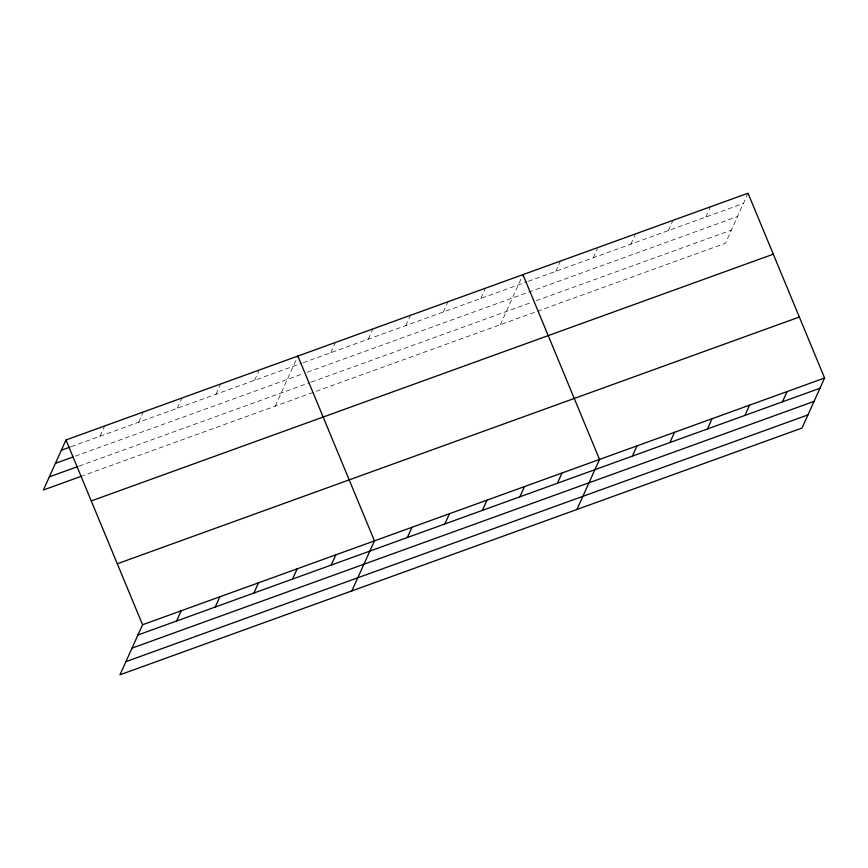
<?xml version="1.0" encoding="UTF-8"?>
<svg xmlns="http://www.w3.org/2000/svg" width="868" height="868" viewBox="0 0 868 868"><rect width="100%" height="100%" fill="white"/><g stroke="black" fill="none" stroke-linecap="round" stroke-linejoin="round"><path stroke-width="0.65" stroke-dasharray="4.34 3.25" d="M100.015 436.224L104.637 425.971M138.663 422.239L143.285 411.996M177.311 408.253L181.933 398.011M215.958 394.267L220.581 384.025M254.606 380.292L258.718 371.189M275.286 406.105L297.887 356.064M330.773 352.733L335.395 342.491M368.282 339.16L372.904 328.918M405.79 325.598L410.412 315.355M443.298 312.024L447.931 301.782M480.818 298.451L485.44 288.209M500.359 324.675L522.438 275.774M555.835 271.304L560.468 261.062M593.354 257.742L597.455 248.628M630.862 244.168L635.485 233.926M668.371 230.595L672.993 220.353M705.879 217.022L710.512 206.779M748.021 193.206L725.431 243.246L83.295 475.566M71.339 446.597L302.01 363.139M303.257 362.683L527.082 281.709M528.33 281.265L743.399 203.448M75.386 456.112L302.335 374.01M307.337 372.198L737.464 216.588M79.248 466.04L309.974 382.56M311.232 382.115L531.292 302.498M536.294 300.686L731.355 230.118"/><path stroke-width="1.3" d="M824.6 378.003L142.569 624.754L119.979 674.794L802.01 428.043L824.6 378.003L748.021 193.206L65.99 439.957L43.4 489.997L82.048 476.011M176.595 621.011L181.217 610.768M215.242 607.036L219.864 596.783M253.89 593.05L258.523 582.808M292.538 579.065L297.171 568.822M331.185 565.079L335.818 554.836M351.865 590.891L374.466 540.862L297.887 356.064M407.352 537.531L411.974 527.288M444.861 523.957L449.483 513.715M482.369 510.384L486.991 500.142M519.878 496.821L524.511 486.568M557.397 483.248L562.019 473.006M576.938 509.473L599.528 459.432L522.948 274.635M632.414 456.101L637.047 445.859M669.933 442.528L674.555 432.286M707.442 428.966L712.064 418.712M744.95 415.392L749.572 405.15M782.459 401.819L787.092 391.576M61.368 450.199L70.091 447.042M55.444 463.338L72.89 457.024M49.324 476.868L78.001 466.485M91.259 500.944L773.29 254.194M117.299 563.766L799.33 317.026M137.947 634.996L819.978 388.246M132.023 648.125L814.043 401.385M125.914 661.655L807.934 414.915M65.99 439.957L142.569 624.754"/></g></svg>
